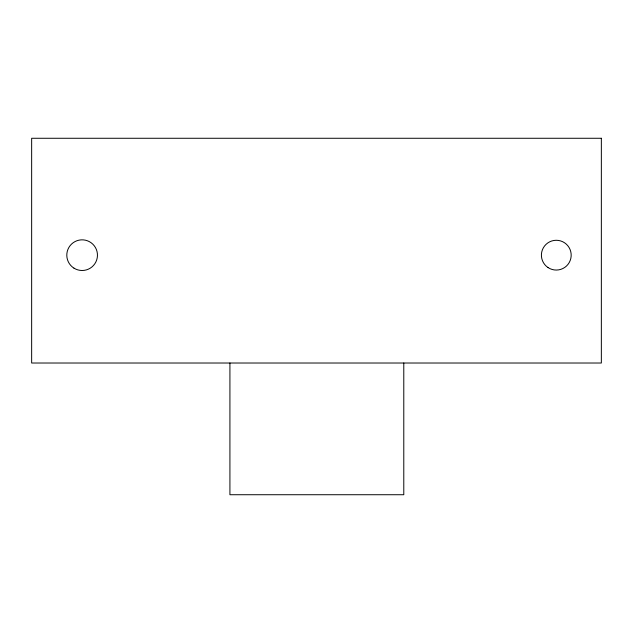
<?xml version="1.0" encoding="UTF-8"?>
<svg xmlns="http://www.w3.org/2000/svg" width="633" height="633" viewBox="0 0 633 633"><rect width="100%" height="100%" fill="white"/><g stroke="black" fill="none" stroke-linecap="round" stroke-linejoin="round"><path stroke-width="0.95" d="M403.783 363.018L403.783 494.729L229.921 494.729L229.921 363.018M601.35 138.271L31.65 138.271L31.65 363.018L601.35 363.018L601.35 138.271M73.966 268.147A15.334 15.334 0 0 0 97.45 255.748A15.334 15.334 0 0 0 74.971 241.608A15.334 15.334 0 0 0 73.966 268.147M548.028 267.561A14.899 14.899 0 0 0 571.156 256.136A14.899 14.899 0 0 0 549.697 241.814A14.899 14.899 0 0 0 548.028 267.561"/></g></svg>
